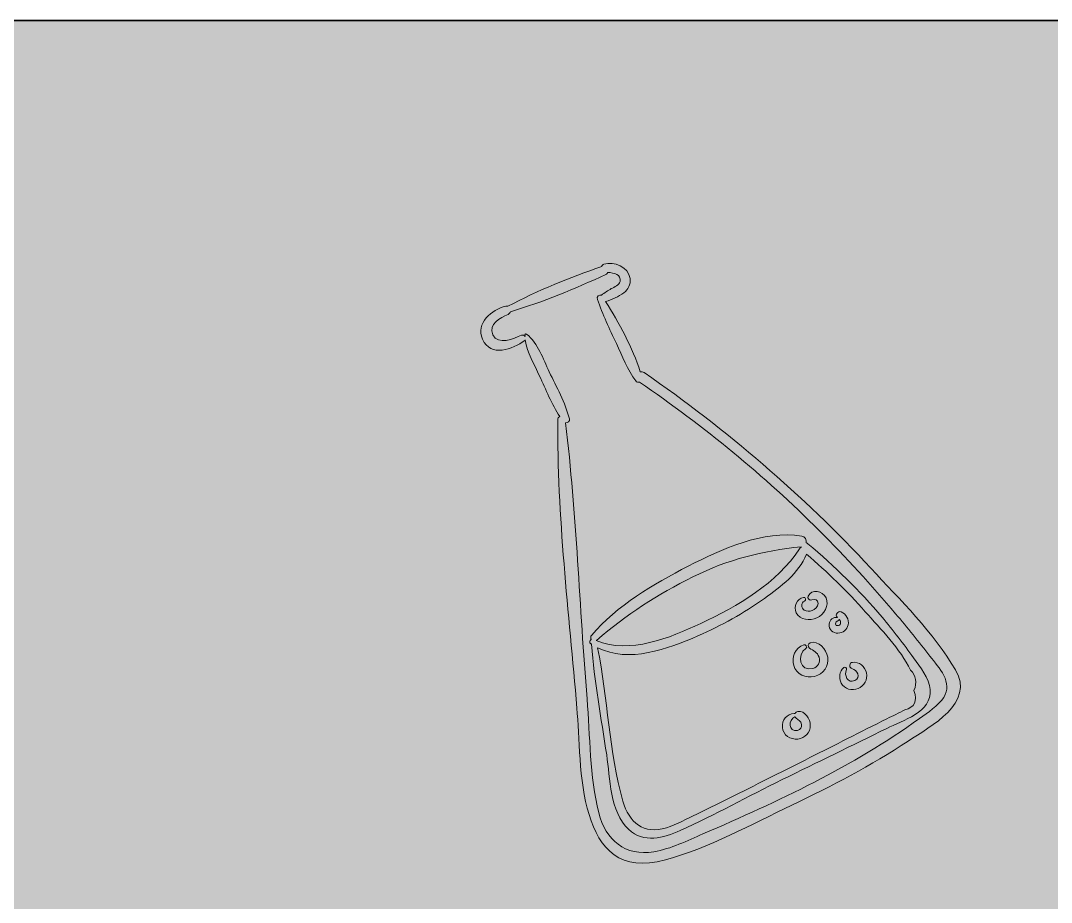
# Model space of a CAD drawing. Extents: x 98 to 1394, y -740 to 17.
# Drawn here: x 311.3 to 524.5, y -201.6 to -19 of the extents above; entities that cross this region are included whole.
import ezdxf

# ---------------------------------------------------------------- set-up
doc = ezdxf.new("R2010")
doc.units = 0
doc.header["$MEASUREMENT"] = 0
doc.layers.add('Layer 1', color=7, linetype='Continuous', lineweight=0)

# ---------------------------------------------------------------- blocks, each defined once
blk = doc.blocks.new('Block_15')
at = {"layer": 'Layer 1', "true_color": 0x000000, "transparency": 33554460}
h = blk.add_hatch(color=18, dxfattribs=at)
h.dxf.hatch_style = 2
edge = h.paths.add_edge_path()
edge.add_spline(control_points=[(916.18, -339.65), (916.18, -339.65), (862.67, -313.46), (862.67, -313.46), (862.67, -313.46), (855.52, -231.74), (855.52, -231.74), (855.52, -231.74), (904.49, -197.51), (904.49, -197.51), (904.49, -197.51), (971.03, -221.97), (971.03, -221.97), (971.03, -221.97), (978.18, -303.69), (978.18, -303.69), (978.18, -303.69), (916.18, -339.65), (916.18, -339.65)], knot_values=[0, 0, 0, 0, 1, 1, 1, 2, 2, 2, 3, 3, 3, 4, 4, 4, 5, 5, 5, 6, 6, 6, 6], degree=3, periodic=0)
edge = h.paths.add_edge_path()
edge.add_spline(control_points=[(906.83, -409.99), (906.83, -409.99), (906.61, -428.72), (906.61, -428.72), (906.61, -428.72), (888.9, -441.23), (888.9, -441.23), (881.64, -403.56), (861.02, -370.71), (832.23, -347.94), (832.23, -347.94), (857.11, -326.72), (857.11, -326.72), (857.11, -326.72), (913.71, -354.57), (913.71, -354.57), (913.71, -354.57), (917.42, -403.94), (917.42, -403.94), (917.42, -403.94), (906.83, -409.99), (906.83, -409.99)], knot_values=[0, 0, 0, 0, 1, 1, 1, 2, 2, 2, 3, 3, 3, 4, 4, 4, 5, 5, 5, 6, 6, 6, 7, 7, 7, 7], degree=3, periodic=0)
edge = h.paths.add_edge_path()
edge.add_spline(control_points=[(1044.18, -348.62), (1044.18, -348.62), (989.89, -298.83), (989.89, -298.83), (989.89, -298.83), (982.89, -218.92), (982.89, -218.92), (982.89, -218.92), (1040.27, -192.34), (1040.27, -192.34), (1040.27, -192.34), (1051.55, -199.15), (1051.55, -199.15), (1051.55, -199.15), (1071.69, -187.63), (1071.69, -187.63), (1071.69, -187.63), (1071.96, -164.08), (1071.96, -164.08), (1071.96, -164.08), (1052.11, -152.06), (1052.11, -152.06), (1052.11, -152.06), (1031.96, -163.59), (1031.96, -163.59), (1031.96, -163.59), (1031.74, -182.27), (1031.74, -182.27), (1031.74, -182.27), (973.85, -209.23), (973.85, -209.23), (973.85, -209.23), (906.24, -184.1), (906.24, -184.1), (906.24, -184.1), (901.48, -131.54), (901.48, -131.54), (901.48, -131.54), (911.86, -125.62), (911.86, -125.62), (911.86, -125.62), (912.1, -106.46), (912.1, -106.46), (912.1, -106.46), (967.92, -65.44), (967.92, -65.44), (967.92, -65.44), (960.34, -54.71), (960.34, -54.71), (960.34, -54.71), (903.18, -96.65), (903.18, -96.65), (903.18, -96.65), (892.29, -90.06), (892.29, -90.06), (892.29, -90.06), (876.45, -99.12), (876.45, -99.12), (876.45, -99.12), (875.96, -99.4), (875.96, -99.4), (875.96, -99.4), (822.23, -67.75), (822.23, -67.75), (822.23, -67.75), (822.23, -67.2), (822.23, -67.2), (822.23, -67.2), (822.37, -55.26), (822.37, -55.26), (822.37, -55.26), (802.52, -43.21), (802.52, -43.21), (802.52, -43.21), (782.37, -54.74), (782.37, -54.74), (782.37, -54.74), (782.15, -73.58), (782.15, -73.58), (782.15, -73.58), (729.71, -112.09), (729.71, -112.09), (729.71, -112.09), (737.29, -122.81), (737.29, -122.81), (737.29, -122.81), (790.78, -83.56), (790.78, -83.56), (790.78, -83.56), (801.96, -90.32), (801.96, -90.32), (801.96, -90.32), (818.51, -80.86), (818.51, -80.86), (818.51, -80.86), (819, -80.56), (819, -80.56), (819, -80.56), (872.02, -111.79), (872.02, -111.79), (872.02, -111.79), (872.02, -112.36), (872.02, -112.36), (872.02, -112.36), (871.85, -125.13), (871.85, -125.13), (871.85, -125.13), (888.74, -135.33), (888.74, -135.33), (888.74, -135.33), (893.53, -188.21), (893.53, -188.21), (893.53, -188.21), (840.69, -225.29), (840.69, -225.29), (840.69, -225.29), (848.6, -316.7), (848.6, -316.7), (848.6, -316.7), (821.26, -340.02), (821.26, -340.02), (811.64, -333.68), (801.26, -328.4), (790.31, -324.33), (790.31, -324.33), (790.31, -223.8), (790.31, -223.8), (790.31, -223.8), (814.05, -223.8), (814.05, -223.8), (814.05, -223.8), (813.59, -203.4), (813.59, -203.4), (813.59, -203.4), (813.59, -160.68), (813.59, -160.68), (813.59, -160.68), (656.74, -160.68), (656.74, -160.68), (656.74, -160.68), (656.74, -203.4), (656.74, -203.4), (656.74, -203.4), (656.91, -223.58), (656.91, -223.58), (656.91, -223.58), (682.82, -223.8), (682.82, -223.8), (682.82, -223.8), (682.82, -324.62), (682.82, -324.62), (638.39, -341.4), (603.62, -378.22), (589.28, -424.22), (589.28, -424.22), (509.26, -376.32), (509.26, -376.32), (509.26, -376.32), (509.45, -359.62), (509.45, -359.62), (509.45, -359.62), (496.45, -351.74), (496.45, -351.74), (496.45, -351.74), (496.45, -291.67), (496.45, -291.67), (496.45, -291.67), (545.74, -257.12), (545.74, -257.12), (545.74, -257.12), (559.78, -265.61), (559.78, -265.61), (559.78, -265.61), (575.14, -256.82), (575.14, -256.82), (575.14, -256.82), (625.33, -288.86), (625.33, -288.86), (625.33, -288.86), (630.58, -280.29), (630.58, -280.29), (630.58, -280.29), (579.98, -247.97), (579.98, -247.97), (579.98, -247.97), (580.2, -230.55), (580.2, -230.55), (580.2, -230.55), (568.12, -223.24), (568.12, -223.24), (568.12, -223.24), (568.12, -155.99), (568.12, -155.99), (568.12, -155.99), (553.22, -155.99), (553.22, -155.99), (553.22, -155.99), (553.22, -222.59), (553.22, -222.59), (553.22, -222.59), (540.2, -230.05), (540.2, -230.05), (540.2, -230.05), (540.02, -245.62), (540.02, -245.62), (540.02, -245.62), (483.72, -285.1), (483.72, -285.1), (483.72, -285.1), (481.56, -286.6), (481.56, -286.6), (481.56, -286.6), (481.56, -352.21), (481.56, -352.21), (481.56, -352.21), (469.48, -359.12), (469.48, -359.12), (469.48, -359.12), (469.31, -372.5), (469.31, -372.5), (469.31, -372.5), (423.86, -404.08), (423.86, -404.08), (423.86, -404.08), (408.94, -395.06), (408.94, -395.06), (408.94, -395.06), (388.79, -406.59), (388.79, -406.59), (388.79, -406.59), (388.52, -430.13), (388.52, -430.13), (388.52, -430.13), (408.38, -442.15), (408.38, -442.15), (408.38, -442.15), (428.52, -430.62), (428.52, -430.62), (428.52, -430.62), (428.7, -414.89), (428.7, -414.89), (428.7, -414.89), (472.34, -384.58), (472.34, -384.58), (472.34, -384.58), (489.04, -394.69), (489.04, -394.69), (489.04, -394.69), (503.14, -386.63), (503.14, -386.63), (503.14, -386.63), (586.05, -436.23), (586.05, -436.23), (583.49, -447.54), (582.13, -459.31), (582.13, -471.39), (582.13, -499.37), (589.37, -525.64), (602.11, -548.37), (602.11, -548.37), (551.07, -580.64), (551.07, -580.64), (551.07, -580.64), (538.39, -573.3), (538.39, -573.3), (538.39, -573.3), (518.56, -585.18), (518.56, -585.18), (518.56, -585.18), (518.73, -608.64), (518.73, -608.64), (518.73, -608.64), (538.73, -620.24), (538.73, -620.24), (538.73, -620.24), (558.58, -608.35), (558.58, -608.35), (558.58, -608.35), (558.46, -592.16), (558.46, -592.16), (558.46, -592.16), (609.3, -560.02), (609.3, -560.02), (609.3, -560.02), (620.99, -552.63), (620.99, -552.63), (620.99, -552.63), (669.06, -522.25), (669.06, -522.25), (672.85, -525.81), (677.93, -528.02), (683.52, -528.02), (695.36, -528.02), (704.93, -518.23), (704.93, -506.19), (704.93, -494.12), (695.36, -484.35), (683.52, -484.35), (671.71, -484.35), (662.14, -494.12), (662.14, -506.19), (662.14, -507.55), (662.26, -508.89), (662.5, -510.18), (662.5, -510.18), (613.97, -540.86), (613.97, -540.86), (603.37, -520.83), (597.34, -497.96), (597.34, -473.65), (597.34, -408.64), (640.38, -353.82), (699.2, -336.76), (700.56, -336.37), (701.92, -336), (703.28, -335.65), (703.28, -335.65), (703.28, -304.97), (703.28, -304.97), (703.28, -304.97), (734.46, -304.97), (734.46, -304.97), (734.46, -304.97), (734.46, -286.45), (734.46, -286.45), (734.46, -286.45), (703.28, -286.45), (703.28, -286.45), (703.28, -286.45), (703.28, -261.77), (703.28, -261.77), (703.28, -261.77), (734.46, -261.77), (734.46, -261.77), (734.46, -261.77), (734.46, -243.26), (734.46, -243.26), (734.46, -243.26), (703.28, -243.26), (703.28, -243.26), (703.28, -243.26), (703.28, -203.4), (703.28, -203.4), (703.28, -203.4), (678.15, -203.4), (678.15, -203.4), (678.15, -203.4), (678.15, -182.51), (678.15, -182.51), (678.15, -182.51), (792.18, -182.51), (792.18, -182.51), (792.18, -182.51), (792.18, -203.4), (792.18, -203.4), (792.18, -203.4), (769.85, -203.4), (769.85, -203.4), (769.85, -203.4), (769.85, -334.9), (769.85, -334.9), (772.22, -335.45), (774.61, -336.07), (776.94, -336.76), (787.64, -339.86), (797.79, -344.2), (807.27, -349.63), (807.27, -349.63), (784.13, -371.64), (784.13, -371.64), (784.13, -371.64), (781.97, -377.67), (785.06, -381.13), (785.06, -381.13), (790.39, -385.49), (794.14, -382.32), (794.14, -382.32), (818.57, -358.36), (818.57, -358.36), (855.12, -384.08), (878.82, -425.17), (878.82, -473.65), (878.82, -552.28), (815.8, -616.03), (738.08, -616.03), (693.8, -616.03), (654.29, -595.34), (628.48, -562.97), (628.48, -562.97), (617.37, -570.87), (617.37, -570.87), (645.78, -605.77), (688.8, -628), (736.94, -628), (822.44, -628), (891.77, -557.89), (891.77, -471.39), (891.77, -466.14), (891.51, -460.95), (891.02, -455.83), (891.02, -455.83), (915.19, -438.77), (915.19, -438.77), (915.19, -438.77), (926.41, -445.55), (926.41, -445.55), (926.41, -445.55), (940.9, -437.28), (940.9, -437.28), (940.9, -437.28), (984.89, -463.18), (984.89, -463.18), (984.89, -463.18), (984.74, -475.91), (984.74, -475.91), (984.74, -475.91), (1004.6, -487.94), (1004.6, -487.94), (1004.6, -487.94), (1024.72, -476.41), (1024.72, -476.41), (1024.72, -476.41), (1025.01, -452.87), (1025.01, -452.87), (1025.01, -452.87), (1005.16, -440.85), (1005.16, -440.85), (1005.16, -440.85), (988.82, -450.19), (988.82, -450.19), (988.82, -450.19), (946.63, -425.36), (946.63, -425.36), (946.63, -425.36), (946.83, -410.48), (946.83, -410.48), (946.83, -410.48), (930.16, -400.4), (930.16, -400.4), (930.16, -400.4), (926.29, -348.85), (926.29, -348.85), (926.29, -348.85), (987.37, -313.38), (987.37, -313.38), (987.37, -313.38), (1038.37, -360.69), (1038.37, -360.69), (1038.37, -360.69), (1038.21, -375.43), (1038.21, -375.43), (1038.21, -375.43), (1058.06, -387.45), (1058.06, -387.45), (1058.06, -387.45), (1078.21, -375.93), (1078.21, -375.93), (1078.21, -375.93), (1078.48, -352.39), (1078.48, -352.39), (1078.48, -352.39), (1058.62, -340.36), (1058.62, -340.36), (1058.62, -340.36), (1044.18, -348.62), (1044.18, -348.62)], knot_values=[0, 0, 0, 0, 1, 1, 1, 2, 2, 2, 3, 3, 3, 4, 4, 4, 5, 5, 5, 6, 6, 6, 7, 7, 7, 8, 8, 8, 9, 9, 9, 10, 10, 10, 11, 11, 11, 12, 12, 12, 13, 13, 13, 14, 14, 14, 15, 15, 15, 16, 16, 16, 17, 17, 17, 18, 18, 18, 19, 19, 19, 20, 20, 20, 21, 21, 21, 22, 22, 22, 23, 23, 23, 24, 24, 24, 25, 25, 25, 26, 26, 26, 27, 27, 27, 28, 28, 28, 29, 29, 29, 30, 30, 30, 31, 31, 31, 32, 32, 32, 33, 33, 33, 34, 34, 34, 35, 35, 35, 36, 36, 36, 37, 37, 37, 38, 38, 38, 39, 39, 39, 40, 40, 40, 41, 41, 41, 42, 42, 42, 43, 43, 43, 44, 44, 44, 45, 45, 45, 46, 46, 46, 47, 47, 47, 48, 48, 48, 49, 49, 49, 50, 50, 50, 51, 51, 51, 52, 52, 52, 53, 53, 53, 54, 54, 54, 55, 55, 55, 56, 56, 56, 57, 57, 57, 58, 58, 58, 59, 59, 59, 60, 60, 60, 61, 61, 61, 62, 62, 62, 63, 63, 63, 64, 64, 64, 65, 65, 65, 66, 66, 66, 67, 67, 67, 68, 68, 68, 69, 69, 69, 70, 70, 70, 71, 71, 71, 72, 72, 72, 73, 73, 73, 74, 74, 74, 75, 75, 75, 76, 76, 76, 77, 77, 77, 78, 78, 78, 79, 79, 79, 80, 80, 80, 81, 81, 81, 82, 82, 82, 83, 83, 83, 84, 84, 84, 85, 85, 85, 86, 86, 86, 87, 87, 87, 88, 88, 88, 89, 89, 89, 90, 90, 90, 91, 91, 91, 92, 92, 92, 93, 93, 93, 94, 94, 94, 95, 95, 95, 96, 96, 96, 97, 97, 97, 98, 98, 98, 99, 99, 99, 100, 100, 100, 101, 101, 101, 102, 102, 102, 103, 103, 103, 104, 104, 104, 105, 105, 105, 106, 106, 106, 107, 107, 107, 108, 108, 108, 109, 109, 109, 110, 110, 110, 111, 111, 111, 112, 112, 112, 113, 113, 113, 114, 114, 114, 115, 115, 115, 116, 116, 116, 117, 117, 117, 118, 118, 118, 119, 119, 119, 120, 120, 120, 121, 121, 121, 122, 122, 122, 123, 123, 123, 124, 124, 124, 125, 125, 125, 126, 126, 126, 127, 127, 127, 128, 128, 128, 129, 129, 129, 130, 130, 130, 131, 131, 131, 132, 132, 132, 133, 133, 133, 134, 134, 134, 135, 135, 135, 136, 136, 136, 137, 137, 137, 138, 138, 138, 139, 139, 139, 140, 140, 140, 141, 141, 141, 142, 142, 142, 143, 143, 143, 144, 144, 144, 145, 145, 145, 146, 146, 146, 147, 147, 147, 148, 148, 148, 149, 149, 149, 150, 150, 150, 151, 151, 151, 152, 152, 152, 153, 153, 153, 154, 154, 154, 155, 155, 155, 155], degree=3, periodic=0)
at = {"layer": 'Layer 1', "color": 18, "lineweight": 140, "true_color": 0x000000}
blk.add_open_spline([(1044.18, -348.62), (1044.18, -348.62), (989.89, -298.83), (989.89, -298.83), (989.89, -298.83), (982.89, -218.92), (982.89, -218.92), (982.89, -218.92), (1040.27, -192.34), (1040.27, -192.34), (1040.27, -192.34), (1051.55, -199.15), (1051.55, -199.15), (1051.55, -199.15), (1071.69, -187.63), (1071.69, -187.63), (1071.69, -187.63), (1071.96, -164.08), (1071.96, -164.08), (1071.96, -164.08), (1052.11, -152.06), (1052.11, -152.06), (1052.11, -152.06), (1031.96, -163.59), (1031.96, -163.59), (1031.96, -163.59), (1031.74, -182.27), (1031.74, -182.27), (1031.74, -182.27), (973.85, -209.23), (973.85, -209.23), (973.85, -209.23), (906.24, -184.1), (906.24, -184.1), (906.24, -184.1), (901.48, -131.54), (901.48, -131.54), (901.48, -131.54), (911.86, -125.62), (911.86, -125.62), (911.86, -125.62), (912.1, -106.46), (912.1, -106.46), (912.1, -106.46), (967.92, -65.44), (967.92, -65.44), (967.92, -65.44), (960.34, -54.71), (960.34, -54.71), (960.34, -54.71), (903.18, -96.65), (903.18, -96.65), (903.18, -96.65), (892.29, -90.06), (892.29, -90.06), (892.29, -90.06), (876.45, -99.12), (876.45, -99.12), (876.45, -99.12), (875.96, -99.4), (875.96, -99.4), (875.96, -99.4), (822.23, -67.75), (822.23, -67.75), (822.23, -67.75), (822.23, -67.2), (822.23, -67.2), (822.23, -67.2), (822.37, -55.26), (822.37, -55.26), (822.37, -55.26), (802.52, -43.21), (802.52, -43.21), (802.52, -43.21), (782.37, -54.74), (782.37, -54.74), (782.37, -54.74), (782.15, -73.58), (782.15, -73.58), (782.15, -73.58), (729.71, -112.09), (729.71, -112.09), (729.71, -112.09), (737.29, -122.81), (737.29, -122.81), (737.29, -122.81), (790.78, -83.56), (790.78, -83.56), (790.78, -83.56), (801.96, -90.32), (801.96, -90.32), (801.96, -90.32), (818.51, -80.86), (818.51, -80.86), (818.51, -80.86), (819, -80.56), (819, -80.56), (819, -80.56), (872.02, -111.79), (872.02, -111.79), (872.02, -111.79), (872.02, -112.36), (872.02, -112.36), (872.02, -112.36), (871.85, -125.13), (871.85, -125.13), (871.85, -125.13), (888.74, -135.33), (888.74, -135.33), (888.74, -135.33), (893.53, -188.21), (893.53, -188.21), (893.53, -188.21), (840.69, -225.29), (840.69, -225.29), (840.69, -225.29), (848.6, -316.7), (848.6, -316.7), (848.6, -316.7), (821.26, -340.02), (821.26, -340.02), (811.64, -333.68), (801.26, -328.4), (790.31, -324.33), (790.31, -324.33), (790.31, -223.8), (790.31, -223.8), (790.31, -223.8), (814.05, -223.8), (814.05, -223.8), (814.05, -223.8), (813.59, -203.4), (813.59, -203.4), (813.59, -203.4), (813.59, -160.68), (813.59, -160.68), (813.59, -160.68), (656.74, -160.68), (656.74, -160.68), (656.74, -160.68), (656.74, -203.4), (656.74, -203.4), (656.74, -203.4), (656.91, -223.58), (656.91, -223.58), (656.91, -223.58), (682.82, -223.8), (682.82, -223.8), (682.82, -223.8), (682.82, -324.62), (682.82, -324.62), (638.39, -341.4), (603.62, -378.22), (589.28, -424.22), (589.28, -424.22), (509.26, -376.32), (509.26, -376.32), (509.26, -376.32), (509.45, -359.62), (509.45, -359.62), (509.45, -359.62), (496.45, -351.74), (496.45, -351.74), (496.45, -351.74), (496.45, -291.67), (496.45, -291.67), (496.45, -291.67), (545.74, -257.12), (545.74, -257.12), (545.74, -257.12), (559.78, -265.61), (559.78, -265.61), (559.78, -265.61), (575.14, -256.82), (575.14, -256.82), (575.14, -256.82), (625.33, -288.86), (625.33, -288.86), (625.33, -288.86), (630.58, -280.29), (630.58, -280.29), (630.58, -280.29), (579.98, -247.97), (579.98, -247.97), (579.98, -247.97), (580.2, -230.55), (580.2, -230.55), (580.2, -230.55), (568.12, -223.24), (568.12, -223.24), (568.12, -223.24), (568.12, -155.99), (568.12, -155.99), (568.12, -155.99), (553.22, -155.99), (553.22, -155.99), (553.22, -155.99), (553.22, -222.59), (553.22, -222.59), (553.22, -222.59), (540.2, -230.05), (540.2, -230.05), (540.2, -230.05), (540.02, -245.62), (540.02, -245.62), (540.02, -245.62), (483.72, -285.1), (483.72, -285.1), (483.72, -285.1), (481.56, -286.6), (481.56, -286.6), (481.56, -286.6), (481.56, -352.21), (481.56, -352.21), (481.56, -352.21), (469.48, -359.12), (469.48, -359.12), (469.48, -359.12), (469.31, -372.5), (469.31, -372.5), (469.31, -372.5), (423.86, -404.08), (423.86, -404.08), (423.86, -404.08), (408.94, -395.06), (408.94, -395.06), (408.94, -395.06), (388.79, -406.59), (388.79, -406.59), (388.79, -406.59), (388.52, -430.13), (388.52, -430.13), (388.52, -430.13), (408.38, -442.15), (408.38, -442.15), (408.38, -442.15), (428.52, -430.62), (428.52, -430.62), (428.52, -430.62), (428.7, -414.89), (428.7, -414.89), (428.7, -414.89), (472.34, -384.58), (472.34, -384.58), (472.34, -384.58), (489.04, -394.69), (489.04, -394.69), (489.04, -394.69), (503.14, -386.63), (503.14, -386.63), (503.14, -386.63), (586.05, -436.23), (586.05, -436.23), (583.49, -447.54), (582.13, -459.31), (582.13, -471.39), (582.13, -499.37), (589.37, -525.64), (602.11, -548.37), (602.11, -548.37), (551.07, -580.64), (551.07, -580.64), (551.07, -580.64), (538.39, -573.3), (538.39, -573.3), (538.39, -573.3), (518.56, -585.18), (518.56, -585.18), (518.56, -585.18), (518.73, -608.64), (518.73, -608.64), (518.73, -608.64), (538.73, -620.24), (538.73, -620.24), (538.73, -620.24), (558.58, -608.35), (558.58, -608.35), (558.58, -608.35), (558.46, -592.16), (558.46, -592.16), (558.46, -592.16), (609.3, -560.02), (609.3, -560.02), (609.3, -560.02), (620.99, -552.63), (620.99, -552.63), (620.99, -552.63), (669.06, -522.25), (669.06, -522.25), (672.85, -525.81), (677.93, -528.02), (683.52, -528.02), (695.36, -528.02), (704.93, -518.23), (704.93, -506.19), (704.93, -494.12), (695.36, -484.35), (683.52, -484.35), (671.71, -484.35), (662.14, -494.12), (662.14, -506.19), (662.14, -507.55), (662.26, -508.89), (662.5, -510.18), (662.5, -510.18), (613.97, -540.86), (613.97, -540.86), (603.37, -520.83), (597.34, -497.96), (597.34, -473.65), (597.34, -408.64), (640.38, -353.82), (699.2, -336.76), (700.56, -336.37), (701.92, -336), (703.28, -335.65), (703.28, -335.65), (703.28, -304.97), (703.28, -304.97), (703.28, -304.97), (734.46, -304.97), (734.46, -304.97), (734.46, -304.97), (734.46, -286.45), (734.46, -286.45), (734.46, -286.45), (703.28, -286.45), (703.28, -286.45), (703.28, -286.45), (703.28, -261.77), (703.28, -261.77), (703.28, -261.77), (734.46, -261.77), (734.46, -261.77), (734.46, -261.77), (734.46, -243.26), (734.46, -243.26), (734.46, -243.26), (703.28, -243.26), (703.28, -243.26), (703.28, -243.26), (703.28, -203.4), (703.28, -203.4), (703.28, -203.4), (678.15, -203.4), (678.15, -203.4), (678.15, -203.4), (678.15, -182.51), (678.15, -182.51), (678.15, -182.51), (792.18, -182.51), (792.18, -182.51), (792.18, -182.51), (792.18, -203.4), (792.18, -203.4), (792.18, -203.4), (769.85, -203.4), (769.85, -203.4), (769.85, -203.4), (769.85, -334.9), (769.85, -334.9), (772.22, -335.45), (774.61, -336.07), (776.94, -336.76), (787.64, -339.86), (797.79, -344.2), (807.27, -349.63), (807.27, -349.63), (784.13, -371.64), (784.13, -371.64), (784.13, -371.64), (781.97, -377.67), (785.06, -381.13), (785.06, -381.13), (790.39, -385.49), (794.14, -382.32), (794.14, -382.32), (818.57, -358.36), (818.57, -358.36), (855.12, -384.08), (878.82, -425.17), (878.82, -473.65), (878.82, -552.28), (815.8, -616.03), (738.08, -616.03), (693.8, -616.03), (654.29, -595.34), (628.48, -562.97), (628.48, -562.97), (617.37, -570.87), (617.37, -570.87), (645.78, -605.77), (688.8, -628), (736.94, -628), (822.44, -628), (891.77, -557.89), (891.77, -471.39), (891.77, -466.14), (891.51, -460.95), (891.02, -455.83), (891.02, -455.83), (915.19, -438.77), (915.19, -438.77), (915.19, -438.77), (926.41, -445.55), (926.41, -445.55), (926.41, -445.55), (940.9, -437.28), (940.9, -437.28), (940.9, -437.28), (984.89, -463.18), (984.89, -463.18), (984.89, -463.18), (984.74, -475.91), (984.74, -475.91), (984.74, -475.91), (1004.6, -487.94), (1004.6, -487.94), (1004.6, -487.94), (1024.72, -476.41), (1024.72, -476.41), (1024.72, -476.41), (1025.01, -452.87), (1025.01, -452.87), (1025.01, -452.87), (1005.16, -440.85), (1005.16, -440.85), (1005.16, -440.85), (988.82, -450.19), (988.82, -450.19), (988.82, -450.19), (946.63, -425.36), (946.63, -425.36), (946.63, -425.36), (946.83, -410.48), (946.83, -410.48), (946.83, -410.48), (930.16, -400.4), (930.16, -400.4), (930.16, -400.4), (926.29, -348.85), (926.29, -348.85), (926.29, -348.85), (987.37, -313.38), (987.37, -313.38), (987.37, -313.38), (1038.37, -360.69), (1038.37, -360.69), (1038.37, -360.69), (1038.21, -375.43), (1038.21, -375.43), (1038.21, -375.43), (1058.06, -387.45), (1058.06, -387.45), (1058.06, -387.45), (1078.21, -375.93), (1078.21, -375.93), (1078.21, -375.93), (1078.48, -352.39), (1078.48, -352.39), (1078.48, -352.39), (1058.62, -340.36), (1058.62, -340.36), (1058.62, -340.36), (1044.18, -348.62), (1044.18, -348.62)], degree=3, knots=[0, 0, 0, 0, 1, 1, 1, 2, 2, 2, 3, 3, 3, 4, 4, 4, 5, 5, 5, 6, 6, 6, 7, 7, 7, 8, 8, 8, 9, 9, 9, 10, 10, 10, 11, 11, 11, 12, 12, 12, 13, 13, 13, 14, 14, 14, 15, 15, 15, 16, 16, 16, 17, 17, 17, 18, 18, 18, 19, 19, 19, 20, 20, 20, 21, 21, 21, 22, 22, 22, 23, 23, 23, 24, 24, 24, 25, 25, 25, 26, 26, 26, 27, 27, 27, 28, 28, 28, 29, 29, 29, 30, 30, 30, 31, 31, 31, 32, 32, 32, 33, 33, 33, 34, 34, 34, 35, 35, 35, 36, 36, 36, 37, 37, 37, 38, 38, 38, 39, 39, 39, 40, 40, 40, 41, 41, 41, 42, 42, 42, 43, 43, 43, 44, 44, 44, 45, 45, 45, 46, 46, 46, 47, 47, 47, 48, 48, 48, 49, 49, 49, 50, 50, 50, 51, 51, 51, 52, 52, 52, 53, 53, 53, 54, 54, 54, 55, 55, 55, 56, 56, 56, 57, 57, 57, 58, 58, 58, 59, 59, 59, 60, 60, 60, 61, 61, 61, 62, 62, 62, 63, 63, 63, 64, 64, 64, 65, 65, 65, 66, 66, 66, 67, 67, 67, 68, 68, 68, 69, 69, 69, 70, 70, 70, 71, 71, 71, 72, 72, 72, 73, 73, 73, 74, 74, 74, 75, 75, 75, 76, 76, 76, 77, 77, 77, 78, 78, 78, 79, 79, 79, 80, 80, 80, 81, 81, 81, 82, 82, 82, 83, 83, 83, 84, 84, 84, 85, 85, 85, 86, 86, 86, 87, 87, 87, 88, 88, 88, 89, 89, 89, 90, 90, 90, 91, 91, 91, 92, 92, 92, 93, 93, 93, 94, 94, 94, 95, 95, 95, 96, 96, 96, 97, 97, 97, 98, 98, 98, 99, 99, 99, 100, 100, 100, 101, 101, 101, 102, 102, 102, 103, 103, 103, 104, 104, 104, 105, 105, 105, 106, 106, 106, 107, 107, 107, 108, 108, 108, 109, 109, 109, 110, 110, 110, 111, 111, 111, 112, 112, 112, 113, 113, 113, 114, 114, 114, 115, 115, 115, 116, 116, 116, 117, 117, 117, 118, 118, 118, 119, 119, 119, 120, 120, 120, 121, 121, 121, 122, 122, 122, 123, 123, 123, 124, 124, 124, 125, 125, 125, 126, 126, 126, 127, 127, 127, 128, 128, 128, 129, 129, 129, 130, 130, 130, 131, 131, 131, 132, 132, 132, 133, 133, 133, 134, 134, 134, 135, 135, 135, 136, 136, 136, 137, 137, 137, 138, 138, 138, 139, 139, 139, 140, 140, 140, 141, 141, 141, 142, 142, 142, 143, 143, 143, 144, 144, 144, 145, 145, 145, 146, 146, 146, 147, 147, 147, 148, 148, 148, 149, 149, 149, 150, 150, 150, 151, 151, 151, 152, 152, 152, 153, 153, 153, 154, 154, 154, 155, 155, 155, 155], dxfattribs=at)
blk = doc.blocks.new('Block_20')
at = {"layer": 'Layer 1', "true_color": 0x000000, "transparency": 33554452}
h = blk.add_hatch(color=18, dxfattribs=at)
h.dxf.hatch_style = 2
edge = h.paths.add_edge_path()
edge.add_spline(control_points=[(502.23, -159.11), (501.02, -160.95), (498.98, -162.2), (497.22, -163.48), (483.49, -173.48), (467.93, -180.63), (452.42, -187.4), (449.15, -188.82), (445.82, -190.45), (442.28, -191.07), (436.3, -192.1), (432.32, -188.64), (430.86, -183.01), (428.92, -175.49), (429.09, -167.1), (428.45, -159.39), (426.88, -140.4), (426.25, -121.2), (424.01, -102.28), (424.45, -102.29), (424.92, -101.95), (424.79, -101.46), (423.94, -98.06), (422.13, -94.87), (420.62, -91.72), (419.32, -89.01), (418.31, -85.83), (415.94, -83.91), (415.82, -83.81), (415.6, -83.89), (415.6, -84.06), (415.6, -84.16), (415.62, -84.27), (415.62, -84.37), (415.45, -84.16), (415.17, -84.03), (414.87, -84.16), (413.31, -84.81), (409.99, -86.32), (408.95, -84.03), (407.97, -81.87), (410.49, -80.45), (412.1, -79.82), (412.36, -79.72), (412.51, -79.51), (412.57, -79.27), (419.29, -77.32), (426.03, -74.48), (432.33, -71.55), (432.55, -71.45), (432.68, -71.29), (432.76, -71.13), (433.95, -71.25), (435.57, -71.48), (435.27, -73.03), (435.13, -73.75), (434.01, -74.16), (433.46, -74.49), (432.76, -74.91), (432.04, -75.3), (431.44, -75.87), (431.01, -75.61), (430.38, -76.17), (430.57, -76.71), (431.66, -79.84), (433.09, -82.85), (434.51, -85.85), (435.75, -88.47), (436.78, -91.3), (438.53, -93.61), (438.71, -93.85), (439.01, -93.9), (439.28, -93.83), (452.6, -102.97), (465.06, -113.16), (476.49, -124.59), (482, -130.1), (487.25, -135.85), (492.28, -141.8), (494.71, -144.68), (497.08, -147.61), (499.39, -150.59), (501.23, -152.96), (504.22, -156.1), (502.23, -159.11)], knot_values=[0, 0, 0, 0, 1, 1, 1, 2, 2, 2, 3, 3, 3, 4, 4, 4, 5, 5, 5, 6, 6, 6, 7, 7, 7, 8, 8, 8, 9, 9, 9, 10, 10, 10, 11, 11, 11, 12, 12, 12, 13, 13, 13, 14, 14, 14, 15, 15, 15, 16, 16, 16, 17, 17, 17, 18, 18, 18, 19, 19, 19, 20, 20, 20, 21, 21, 21, 22, 22, 22, 23, 23, 23, 24, 24, 24, 25, 25, 25, 26, 26, 26, 27, 27, 27, 28, 28, 28, 28], degree=3, periodic=0)
edge = h.paths.add_edge_path()
edge.add_spline(control_points=[(504.67, -153.43), (500.17, -145.8), (493.17, -138.84), (487.17, -132.37), (473.09, -117.22), (457.27, -103.61), (440.24, -91.88), (439.96, -91.69), (439.68, -91.65), (439.42, -91.71), (437.93, -86.78), (434.97, -81.53), (432.29, -77.13), (433.58, -76.79), (434.97, -76.13), (436.03, -75.36), (436.98, -74.67), (437.5, -73.59), (437.33, -72.41), (436.99, -70.01), (434.08, -68.72), (431.93, -69.43), (431.67, -69.51), (431.53, -69.69), (431.47, -69.9), (424.95, -72.2), (418.17, -74.86), (412.05, -78.15), (411.92, -78.11), (411.78, -78.09), (411.62, -78.13), (408.75, -78.88), (405.32, -81.6), (406.82, -84.96), (408.51, -88.77), (413.04, -87.04), (415.54, -85.26), (415.6, -85.22), (415.63, -85.17), (415.67, -85.12), (416, -87.75), (417.52, -90.19), (418.63, -92.59), (419.93, -95.38), (421.1, -98.39), (422.79, -100.99), (422.56, -101.09), (422.38, -101.28), (422.38, -101.59), (422.21, -121.46), (424.68, -141.56), (426.34, -161.35), (427.31, -173), (425.96, -197.96), (444.64, -192.77), (453.61, -190.28), (462.44, -185.43), (470.82, -181.43), (479.09, -177.49), (487.21, -173.21), (494.87, -168.16), (499.59, -165.06), (508.74, -160.32), (504.67, -153.43)], knot_values=[0, 0, 0, 0, 1, 1, 1, 2, 2, 2, 3, 3, 3, 4, 4, 4, 5, 5, 5, 6, 6, 6, 7, 7, 7, 8, 8, 8, 9, 9, 9, 10, 10, 10, 11, 11, 11, 12, 12, 12, 13, 13, 13, 14, 14, 14, 15, 15, 15, 16, 16, 16, 17, 17, 17, 18, 18, 18, 19, 19, 19, 20, 20, 20, 21, 21, 21, 21], degree=3, periodic=0)
h = blk.add_hatch(color=18, dxfattribs=at)
h.dxf.hatch_style = 2
edge = h.paths.add_edge_path()
edge.add_spline(control_points=[(496.08, -157.71), (496.83, -159.89), (496.21, -161.21), (494.2, -161.69), (492.98, -162.34), (491.72, -162.93), (490.48, -163.54), (487.76, -164.9), (485.04, -166.26), (482.32, -167.64), (477.14, -170.28), (471.96, -172.91), (466.76, -175.51), (461.56, -178.11), (456.38, -180.74), (451.14, -183.26), (449.09, -184.24), (447.03, -185.42), (444.86, -186.12), (440.18, -187.61), (437.09, -184.96), (435.86, -180.61), (432.96, -170.36), (432.75, -159.31), (430.62, -148.83), (437.15, -152.09), (445.07, -149.11), (451.39, -146.38), (456.23, -144.29), (460.86, -141.67), (465.15, -138.61), (468.57, -136.17), (472.2, -133.46), (473.83, -129.48), (478.15, -133.17), (482.24, -137.12), (486.01, -141.38), (489.16, -144.96), (493.29, -149.12), (495.35, -153.45), (496.51, -154.61), (496.75, -156.03), (496.08, -157.71)], knot_values=[0, 0, 0, 0, 1, 1, 1, 2, 2, 2, 3, 3, 3, 4, 4, 4, 5, 5, 5, 6, 6, 6, 7, 7, 7, 8, 8, 8, 9, 9, 9, 10, 10, 10, 11, 11, 11, 12, 12, 12, 13, 13, 13, 14, 14, 14, 14], degree=3, periodic=0)
edge = h.paths.add_edge_path()
edge.add_spline(control_points=[(472.74, -127.94), (472.74, -127.98), (472.72, -128.01), (472.72, -128.06), (472.61, -128.12), (472.5, -128.2), (472.42, -128.33), (467.78, -135.48), (459.55, -140.28), (451.96, -143.81), (445.45, -146.84), (437.41, -150.2), (430.31, -147.36), (430.31, -147.36), (430.31, -147.36), (430.31, -147.36), (430.34, -147.34), (430.37, -147.33), (430.4, -147.31), (436.51, -142), (443.09, -137.78), (450.34, -134.17), (457.69, -130.51), (464.65, -128.78), (472.74, -127.94)], knot_values=[0, 0, 0, 0, 1, 1, 1, 2, 2, 2, 3, 3, 3, 4, 4, 4, 5, 5, 5, 6, 6, 6, 7, 7, 7, 8, 8, 8, 8], degree=3, periodic=0)
edge = h.paths.add_edge_path()
edge.add_spline(control_points=[(496, -150.96), (493.96, -148.04), (491.76, -145.23), (489.47, -142.51), (484.81, -137), (479.65, -131.96), (474.13, -127.31), (474.01, -127.21), (473.89, -127.16), (473.77, -127.14), (473.9, -126.55), (473.58, -125.83), (472.85, -125.72), (464.88, -124.49), (456.26, -128.38), (449.37, -131.95), (442.12, -135.7), (434.68, -140.03), (429.34, -146.31), (429.16, -146.52), (429.16, -146.77), (429.25, -146.98), (429.26, -147.03), (429.26, -147.09), (429.27, -147.14), (428.98, -147.31), (428.85, -147.78), (429.2, -148), (429.25, -148.04), (429.3, -148.06), (429.35, -148.09), (429.98, -155.78), (431.35, -163.41), (432.5, -171.04), (433.21, -175.79), (433.16, -182.83), (437.02, -186.43), (440.15, -189.36), (444.24, -188.29), (447.73, -186.69), (454.87, -183.43), (461.8, -179.6), (468.84, -176.13), (476.04, -172.58), (483.27, -169.1), (490.45, -165.54), (493.73, -163.92), (499.81, -162.18), (499.45, -157.51), (499.27, -155.15), (497.29, -152.8), (496, -150.96)], knot_values=[0, 0, 0, 0, 1, 1, 1, 2, 2, 2, 3, 3, 3, 4, 4, 4, 5, 5, 5, 6, 6, 6, 7, 7, 7, 8, 8, 8, 9, 9, 9, 10, 10, 10, 11, 11, 11, 12, 12, 12, 13, 13, 13, 14, 14, 14, 15, 15, 15, 16, 16, 16, 17, 17, 17, 17], degree=3, periodic=0)
at = {"layer": 'Layer 1', "true_color": 0x000000, "transparency": 33554687}
h = blk.add_hatch(color=18, dxfattribs=at)
h.dxf.hatch_style = 2
edge = h.paths.add_edge_path()
edge.add_spline(control_points=[(474.17, -138.19), (473.96, -138.66), (474.49, -139.14), (474.94, -138.94), (475.54, -138.68), (476.28, -138.91), (476.26, -139.66), (476.24, -140.33), (475.6, -140.9), (475.02, -141.12), (474.51, -141.32), (473.83, -141.37), (473.37, -141.05), (472.75, -140.63), (472.62, -139.5), (473.41, -139.17), (473.81, -139), (473.63, -138.31), (473.2, -138.42), (471.81, -138.76), (471.14, -140.29), (471.73, -141.59), (472.45, -143.16), (474.59, -143.31), (475.98, -142.65), (477.44, -141.95), (478.64, -140.1), (477.88, -138.49), (477.21, -137.09), (474.87, -136.59), (474.17, -138.19)], knot_values=[0, 0, 0, 0, 1, 1, 1, 2, 2, 2, 3, 3, 3, 4, 4, 4, 5, 5, 5, 6, 6, 6, 7, 7, 7, 8, 8, 8, 9, 9, 9, 10, 10, 10, 10], degree=3, periodic=0)
h = blk.add_hatch(color=18, dxfattribs=at)
h.dxf.hatch_style = 2
edge = h.paths.add_edge_path()
edge.add_spline(control_points=[(480.9, -143.6), (480.92, -143.93), (480.77, -144.17), (480.45, -144.26), (479.65, -144.5), (479.76, -143.28), (480.31, -143.24), (480.52, -143.23), (480.6, -143.07), (480.58, -142.91), (480.75, -143.11), (480.88, -143.33), (480.9, -143.6)], knot_values=[0, 0, 0, 0, 1, 1, 1, 2, 2, 2, 3, 3, 3, 4, 4, 4, 4], degree=3, periodic=0)
edge = h.paths.add_edge_path()
edge.add_spline(control_points=[(481, -141.4), (480.4, -141.18), (479.65, -141.99), (480.19, -142.51), (480.22, -142.53), (480.24, -142.56), (480.27, -142.58), (479.36, -142.43), (478.64, -143.07), (478.54, -143.97), (478.41, -145.05), (479.31, -145.85), (480.35, -145.82), (481.36, -145.8), (482.25, -145.09), (482.46, -144.09), (482.68, -143.02), (482.04, -141.78), (481, -141.4)], knot_values=[0, 0, 0, 0, 1, 1, 1, 2, 2, 2, 3, 3, 3, 4, 4, 4, 5, 5, 5, 6, 6, 6, 6], degree=3, periodic=0)
h = blk.add_hatch(color=18, dxfattribs=at)
h.dxf.hatch_style = 2
edge = h.paths.add_edge_path()
edge.add_spline(control_points=[(474.58, -147.83), (474.12, -148), (474.09, -148.65), (474.46, -148.91), (475.27, -149.49), (476.09, -149.72), (476.44, -150.78), (476.78, -151.84), (476.22, -152.8), (475.16, -153.11), (472.48, -153.89), (471.77, -150.31), (473.71, -148.98), (474.13, -148.68), (473.69, -148.09), (473.26, -148.24), (471.51, -148.84), (470.71, -150.79), (471.2, -152.52), (471.72, -154.37), (473.73, -155.2), (475.51, -154.76), (477.32, -154.31), (478.56, -152.64), (478.23, -150.76), (477.95, -149.21), (476.33, -147.19), (474.58, -147.83)], knot_values=[0, 0, 0, 0, 1, 1, 1, 2, 2, 2, 3, 3, 3, 4, 4, 4, 5, 5, 5, 6, 6, 6, 7, 7, 7, 8, 8, 8, 9, 9, 9, 9], degree=3, periodic=0)
h = blk.add_hatch(color=18, dxfattribs=at)
h.dxf.hatch_style = 2
edge = h.paths.add_edge_path()
edge.add_spline(control_points=[(483.35, -151.86), (483.09, -151.89), (482.8, -152.15), (482.79, -152.43), (482.79, -152.49), (482.79, -152.55), (482.79, -152.6), (482.8, -152.83), (483, -153.06), (483.21, -153.13), (484.31, -153.5), (485.24, -154.97), (483.81, -155.64), (482.37, -156.31), (481.54, -154.5), (482.1, -153.35), (482.26, -153.04), (481.82, -152.76), (481.57, -152.96), (480.62, -153.74), (480.48, -155.08), (481.04, -156.15), (481.68, -157.41), (483.26, -157.83), (484.52, -157.28), (485.76, -156.73), (486.55, -155.41), (486.25, -154.06), (485.96, -152.77), (484.72, -151.67), (483.35, -151.86)], knot_values=[0, 0, 0, 0, 1, 1, 1, 2, 2, 2, 3, 3, 3, 4, 4, 4, 5, 5, 5, 6, 6, 6, 7, 7, 7, 8, 8, 8, 9, 9, 9, 10, 10, 10, 10], degree=3, periodic=0)
h = blk.add_hatch(color=18, dxfattribs=at)
h.dxf.hatch_style = 2
edge = h.paths.add_edge_path()
edge.add_spline(control_points=[(472.8, -164.7), (472.93, -165.32), (472.6, -165.84), (471.96, -165.96), (470.1, -166.33), (469.99, -163.72), (471.46, -163.12), (471.47, -163.12), (471.47, -163.12), (471.48, -163.11), (471.53, -163.23), (471.6, -163.35), (471.71, -163.44), (472.18, -163.85), (472.66, -164.01), (472.8, -164.7)], knot_values=[0, 0, 0, 0, 1, 1, 1, 2, 2, 2, 3, 3, 3, 4, 4, 4, 5, 5, 5, 5], degree=3, periodic=0)
edge = h.paths.add_edge_path()
edge.add_spline(control_points=[(472.06, -162.03), (471.76, -162.07), (471.57, -162.25), (471.48, -162.47), (471.41, -162.43), (471.34, -162.41), (471.26, -162.42), (469.8, -162.55), (468.7, -163.85), (468.85, -165.34), (469, -166.94), (470.52, -167.88), (472.03, -167.74), (473.52, -167.61), (474.65, -166.4), (474.63, -164.9), (474.61, -163.61), (473.56, -161.82), (472.06, -162.03)], knot_values=[0, 0, 0, 0, 1, 1, 1, 2, 2, 2, 3, 3, 3, 4, 4, 4, 5, 5, 5, 6, 6, 6, 6], degree=3, periodic=0)
at = {"layer": 'Layer 1'}
for points, knots in [([(504.67, -153.43), (500.17, -145.8), (493.17, -138.84), (487.17, -132.37), (473.09, -117.22), (457.27, -103.61), (440.24, -91.88), (439.96, -91.69), (439.68, -91.65), (439.42, -91.71), (437.93, -86.78), (434.97, -81.53), (432.29, -77.13), (433.58, -76.79), (434.97, -76.13), (436.03, -75.36), (436.98, -74.67), (437.5, -73.59), (437.33, -72.41), (436.99, -70.01), (434.08, -68.72), (431.93, -69.43), (431.67, -69.51), (431.53, -69.69), (431.47, -69.9), (424.95, -72.2), (418.17, -74.86), (412.05, -78.15), (411.92, -78.11), (411.78, -78.09), (411.62, -78.13), (408.75, -78.88), (405.32, -81.6), (406.82, -84.96), (408.51, -88.77), (413.04, -87.04), (415.54, -85.26), (415.6, -85.22), (415.63, -85.17), (415.67, -85.12), (416, -87.75), (417.52, -90.19), (418.63, -92.59), (419.93, -95.38), (421.1, -98.39), (422.79, -100.99), (422.56, -101.09), (422.38, -101.28), (422.38, -101.59), (422.21, -121.46), (424.68, -141.56), (426.34, -161.35), (427.31, -173), (425.96, -197.96), (444.64, -192.77), (453.61, -190.28), (462.44, -185.43), (470.82, -181.43), (479.09, -177.49), (487.21, -173.21), (494.87, -168.16), (499.59, -165.06), (508.74, -160.32), (504.67, -153.43)], [0, 0, 0, 0, 1, 1, 1, 2, 2, 2, 3, 3, 3, 4, 4, 4, 5, 5, 5, 6, 6, 6, 7, 7, 7, 8, 8, 8, 9, 9, 9, 10, 10, 10, 11, 11, 11, 12, 12, 12, 13, 13, 13, 14, 14, 14, 15, 15, 15, 16, 16, 16, 17, 17, 17, 18, 18, 18, 19, 19, 19, 20, 20, 20, 21, 21, 21, 21]), ([(502.23, -159.11), (501.02, -160.95), (498.98, -162.2), (497.22, -163.48), (483.49, -173.48), (467.93, -180.63), (452.42, -187.4), (449.15, -188.82), (445.82, -190.45), (442.28, -191.07), (436.3, -192.1), (432.32, -188.64), (430.86, -183.01), (428.92, -175.49), (429.09, -167.1), (428.45, -159.39), (426.88, -140.4), (426.25, -121.2), (424.01, -102.28), (424.45, -102.29), (424.92, -101.95), (424.79, -101.46), (423.94, -98.06), (422.13, -94.87), (420.62, -91.72), (419.32, -89.01), (418.31, -85.83), (415.94, -83.91), (415.82, -83.81), (415.6, -83.89), (415.6, -84.06), (415.6, -84.16), (415.62, -84.27), (415.62, -84.37), (415.45, -84.16), (415.17, -84.03), (414.87, -84.16), (413.31, -84.81), (409.99, -86.32), (408.95, -84.03), (407.97, -81.87), (410.49, -80.45), (412.1, -79.82), (412.36, -79.72), (412.51, -79.51), (412.57, -79.27), (419.29, -77.32), (426.03, -74.48), (432.33, -71.55), (432.55, -71.45), (432.68, -71.29), (432.76, -71.13), (433.95, -71.25), (435.57, -71.48), (435.27, -73.03), (435.13, -73.75), (434.01, -74.16), (433.46, -74.49), (432.76, -74.91), (432.04, -75.3), (431.44, -75.87), (431.01, -75.61), (430.38, -76.17), (430.57, -76.71), (431.66, -79.84), (433.09, -82.85), (434.51, -85.85), (435.75, -88.47), (436.78, -91.3), (438.53, -93.61), (438.71, -93.85), (439.01, -93.9), (439.28, -93.83), (452.6, -102.97), (465.06, -113.16), (476.49, -124.59), (482, -130.1), (487.25, -135.85), (492.28, -141.8), (494.71, -144.68), (497.08, -147.61), (499.39, -150.59), (501.23, -152.96), (504.22, -156.1), (502.23, -159.11)], [0, 0, 0, 0, 1, 1, 1, 2, 2, 2, 3, 3, 3, 4, 4, 4, 5, 5, 5, 6, 6, 6, 7, 7, 7, 8, 8, 8, 9, 9, 9, 10, 10, 10, 11, 11, 11, 12, 12, 12, 13, 13, 13, 14, 14, 14, 15, 15, 15, 16, 16, 16, 17, 17, 17, 18, 18, 18, 19, 19, 19, 20, 20, 20, 21, 21, 21, 22, 22, 22, 23, 23, 23, 24, 24, 24, 25, 25, 25, 26, 26, 26, 27, 27, 27, 28, 28, 28, 28]), ([(496, -150.96), (493.96, -148.04), (491.76, -145.23), (489.47, -142.51), (484.81, -137), (479.65, -131.96), (474.13, -127.31), (474.01, -127.21), (473.89, -127.16), (473.77, -127.14), (473.9, -126.55), (473.58, -125.83), (472.85, -125.72), (464.88, -124.49), (456.26, -128.38), (449.37, -131.95), (442.12, -135.7), (434.68, -140.03), (429.34, -146.31), (429.16, -146.52), (429.16, -146.77), (429.25, -146.98), (429.26, -147.03), (429.26, -147.09), (429.27, -147.14), (428.98, -147.31), (428.85, -147.78), (429.2, -148), (429.25, -148.04), (429.3, -148.06), (429.35, -148.09), (429.98, -155.78), (431.35, -163.41), (432.5, -171.04), (433.21, -175.79), (433.16, -182.83), (437.02, -186.43), (440.15, -189.36), (444.24, -188.29), (447.73, -186.69), (454.87, -183.43), (461.8, -179.6), (468.84, -176.13), (476.04, -172.58), (483.27, -169.1), (490.45, -165.54), (493.73, -163.92), (499.81, -162.18), (499.45, -157.51), (499.27, -155.15), (497.29, -152.8), (496, -150.96)], [0, 0, 0, 0, 1, 1, 1, 2, 2, 2, 3, 3, 3, 4, 4, 4, 5, 5, 5, 6, 6, 6, 7, 7, 7, 8, 8, 8, 9, 9, 9, 10, 10, 10, 11, 11, 11, 12, 12, 12, 13, 13, 13, 14, 14, 14, 15, 15, 15, 16, 16, 16, 17, 17, 17, 17]), ([(472.74, -127.94), (472.74, -127.98), (472.72, -128.01), (472.72, -128.06), (472.61, -128.12), (472.5, -128.2), (472.42, -128.33), (467.78, -135.48), (459.55, -140.28), (451.96, -143.81), (445.45, -146.84), (437.41, -150.2), (430.31, -147.36), (430.31, -147.36), (430.31, -147.36), (430.31, -147.36), (430.34, -147.34), (430.37, -147.33), (430.4, -147.31), (436.51, -142), (443.09, -137.78), (450.34, -134.17), (457.69, -130.51), (464.65, -128.78), (472.74, -127.94)], [0, 0, 0, 0, 1, 1, 1, 2, 2, 2, 3, 3, 3, 4, 4, 4, 5, 5, 5, 6, 6, 6, 7, 7, 7, 8, 8, 8, 8]), ([(496.08, -157.71), (496.83, -159.89), (496.21, -161.21), (494.2, -161.69), (492.98, -162.34), (491.72, -162.93), (490.48, -163.54), (487.76, -164.9), (485.04, -166.26), (482.32, -167.64), (477.14, -170.28), (471.96, -172.91), (466.76, -175.51), (461.56, -178.11), (456.38, -180.74), (451.14, -183.26), (449.09, -184.24), (447.03, -185.42), (444.86, -186.12), (440.18, -187.61), (437.09, -184.96), (435.86, -180.61), (432.96, -170.36), (432.75, -159.31), (430.62, -148.83), (437.15, -152.09), (445.07, -149.11), (451.39, -146.38), (456.23, -144.29), (460.86, -141.67), (465.15, -138.61), (468.57, -136.17), (472.2, -133.46), (473.83, -129.48), (478.15, -133.17), (482.24, -137.12), (486.01, -141.38), (489.16, -144.96), (493.29, -149.12), (495.35, -153.45), (496.51, -154.61), (496.75, -156.03), (496.08, -157.71)], [0, 0, 0, 0, 1, 1, 1, 2, 2, 2, 3, 3, 3, 4, 4, 4, 5, 5, 5, 6, 6, 6, 7, 7, 7, 8, 8, 8, 9, 9, 9, 10, 10, 10, 11, 11, 11, 12, 12, 12, 13, 13, 13, 14, 14, 14, 14]), ([(474.17, -138.19), (473.96, -138.66), (474.49, -139.14), (474.94, -138.94), (475.54, -138.68), (476.28, -138.91), (476.26, -139.66), (476.24, -140.33), (475.6, -140.9), (475.02, -141.12), (474.51, -141.32), (473.83, -141.37), (473.37, -141.05), (472.75, -140.63), (472.62, -139.5), (473.41, -139.17), (473.81, -139), (473.63, -138.31), (473.2, -138.42), (471.81, -138.76), (471.14, -140.29), (471.73, -141.59), (472.45, -143.16), (474.59, -143.31), (475.98, -142.65), (477.44, -141.95), (478.64, -140.1), (477.88, -138.49), (477.21, -137.09), (474.87, -136.59), (474.17, -138.19)], [0, 0, 0, 0, 1, 1, 1, 2, 2, 2, 3, 3, 3, 4, 4, 4, 5, 5, 5, 6, 6, 6, 7, 7, 7, 8, 8, 8, 9, 9, 9, 10, 10, 10, 10]), ([(481, -141.4), (480.4, -141.18), (479.65, -141.99), (480.19, -142.51), (480.22, -142.53), (480.24, -142.56), (480.27, -142.58), (479.36, -142.43), (478.64, -143.07), (478.54, -143.97), (478.41, -145.05), (479.31, -145.85), (480.35, -145.82), (481.36, -145.8), (482.25, -145.09), (482.46, -144.09), (482.68, -143.02), (482.04, -141.78), (481, -141.4)], [0, 0, 0, 0, 1, 1, 1, 2, 2, 2, 3, 3, 3, 4, 4, 4, 5, 5, 5, 6, 6, 6, 6]), ([(480.9, -143.6), (480.92, -143.93), (480.77, -144.17), (480.45, -144.26), (479.65, -144.5), (479.76, -143.28), (480.31, -143.24), (480.52, -143.23), (480.6, -143.07), (480.58, -142.91), (480.75, -143.11), (480.88, -143.33), (480.9, -143.6)], [0, 0, 0, 0, 1, 1, 1, 2, 2, 2, 3, 3, 3, 4, 4, 4, 4]), ([(474.58, -147.83), (474.12, -148), (474.09, -148.65), (474.46, -148.91), (475.27, -149.49), (476.09, -149.72), (476.44, -150.78), (476.78, -151.84), (476.22, -152.8), (475.16, -153.11), (472.48, -153.89), (471.77, -150.31), (473.71, -148.98), (474.13, -148.68), (473.69, -148.09), (473.26, -148.24), (471.51, -148.84), (470.71, -150.79), (471.2, -152.52), (471.72, -154.37), (473.73, -155.2), (475.51, -154.76), (477.32, -154.31), (478.56, -152.64), (478.23, -150.76), (477.95, -149.21), (476.33, -147.19), (474.58, -147.83)], [0, 0, 0, 0, 1, 1, 1, 2, 2, 2, 3, 3, 3, 4, 4, 4, 5, 5, 5, 6, 6, 6, 7, 7, 7, 8, 8, 8, 9, 9, 9, 9]), ([(483.35, -151.86), (483.09, -151.89), (482.8, -152.15), (482.79, -152.43), (482.79, -152.49), (482.79, -152.55), (482.79, -152.6), (482.8, -152.83), (483, -153.06), (483.21, -153.13), (484.31, -153.5), (485.24, -154.97), (483.81, -155.64), (482.37, -156.31), (481.54, -154.5), (482.1, -153.35), (482.26, -153.04), (481.82, -152.76), (481.57, -152.96), (480.62, -153.74), (480.48, -155.08), (481.04, -156.15), (481.68, -157.41), (483.26, -157.83), (484.52, -157.28), (485.76, -156.73), (486.55, -155.41), (486.25, -154.06), (485.96, -152.77), (484.72, -151.67), (483.35, -151.86)], [0, 0, 0, 0, 1, 1, 1, 2, 2, 2, 3, 3, 3, 4, 4, 4, 5, 5, 5, 6, 6, 6, 7, 7, 7, 8, 8, 8, 9, 9, 9, 10, 10, 10, 10]), ([(472.06, -162.03), (471.76, -162.07), (471.57, -162.25), (471.48, -162.47), (471.41, -162.43), (471.34, -162.41), (471.26, -162.42), (469.8, -162.55), (468.7, -163.85), (468.85, -165.34), (469, -166.94), (470.52, -167.88), (472.03, -167.74), (473.52, -167.61), (474.65, -166.4), (474.63, -164.9), (474.61, -163.61), (473.56, -161.82), (472.06, -162.03)], [0, 0, 0, 0, 1, 1, 1, 2, 2, 2, 3, 3, 3, 4, 4, 4, 5, 5, 5, 6, 6, 6, 6]), ([(472.8, -164.7), (472.93, -165.32), (472.6, -165.84), (471.96, -165.96), (470.1, -166.33), (469.99, -163.72), (471.46, -163.12), (471.47, -163.12), (471.47, -163.12), (471.48, -163.11), (471.53, -163.23), (471.6, -163.35), (471.71, -163.44), (472.18, -163.85), (472.66, -164.01), (472.8, -164.7)], [0, 0, 0, 0, 1, 1, 1, 2, 2, 2, 3, 3, 3, 4, 4, 4, 5, 5, 5, 5])]:
    blk.add_open_spline(points, degree=3, knots=knots, dxfattribs=at)
blk = doc.blocks.new('Block_17')
at = {"layer": 'Layer 1'}
blk.add_blockref('Block_20', (0, 0), dxfattribs=at)

msp = doc.modelspace()

# ---------------------------------------------------------------- hatches: boundary and pattern name
at = {"layer": 'Layer 1', "true_color": 0x000000, "transparency": 33554687}
h = msp.add_hatch(color=18, dxfattribs=at)
h.dxf.hatch_style = 2
h.paths.add_polyline_path([(1381, -740), (101, -740), (101, -19), (1381, -19)])

# ---------------------------------------------------------------- linework, layer by layer
at = {"layer": 'Layer 1', "color": 18, "lineweight": 35, "true_color": 0x000000}
msp.add_lwpolyline([(1381, -740), (101, -740), (101, -19), (1381, -19)], close=True, dxfattribs=at)

# ---------------------------------------------------------------- block references
at = {"layer": 'Layer 1'}
for name in ['Block_17', 'Block_15']:
    msp.add_blockref(name, (0, 0), dxfattribs=at)

doc.saveas('drawing.dxf')
